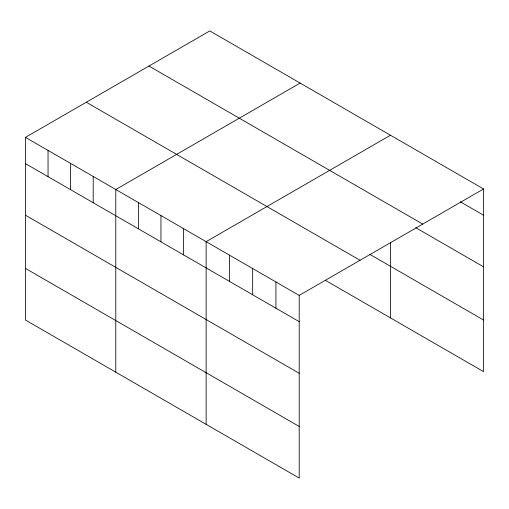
<?xml version="1.0" encoding="UTF-8"?>
<svg xmlns="http://www.w3.org/2000/svg" width="509" height="509" viewBox="0 0 509 509"><rect width="100%" height="100%" fill="white"/><g stroke="black" fill="none" stroke-linecap="round" stroke-linejoin="round"><path stroke-width="0.76" d="M25.45 137.36L299.197 295.405L299.197 478.072L25.45 320.027L25.45 137.36L209.803 30.928L483.55 188.973L483.55 371.64L325.461 280.37M300.138 83.082L115.785 189.513L115.785 372.181M390.473 135.235L206.126 241.673L206.126 424.341M299.197 295.405L483.55 188.973M460.282 201.78L483.55 215.212M148.965 66.049L422.712 224.094M415.796 227.72L483.55 266.837M369.948 254.43L483.55 320.021M86.288 102.239L360.035 260.284M25.45 163.605L299.197 321.65M25.45 215.224L299.197 373.269M25.45 268.408L299.197 426.453M390.473 242.818L390.473 317.902M275.929 281.973L275.929 308.212M252.661 268.536L252.661 294.781M229.394 255.104L229.394 281.35M183.539 228.63L183.539 254.875M160.952 215.593L160.952 241.832M138.372 202.557L138.372 228.796M93.204 176.477L93.204 202.716M70.617 163.44L70.617 189.679M48.037 150.397L48.037 176.642"/></g></svg>
